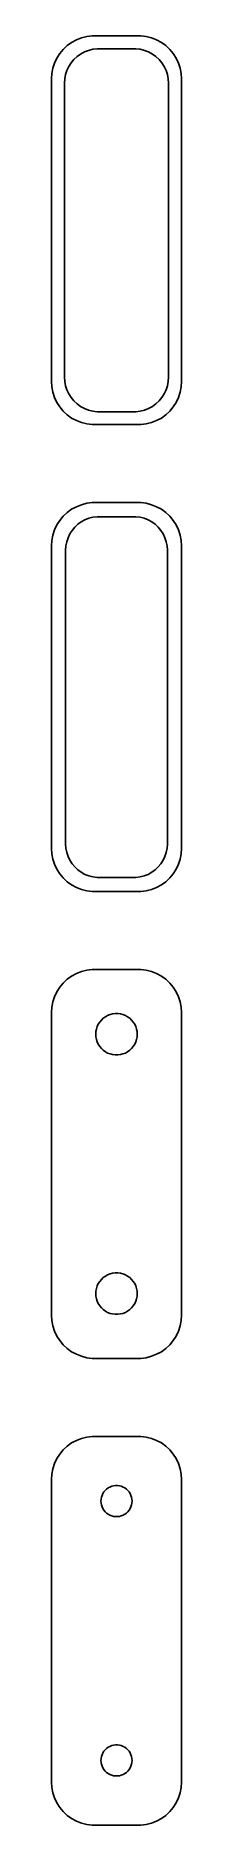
# Model space of a CAD drawing. Header units: metres. Extents: x -8 to 8, y 140 to 346.
import ezdxf

# ---------------------------------------------------------------- set-up
doc = ezdxf.new("R2010")
doc.units = ezdxf.units.M

msp = doc.modelspace()

# ---------------------------------------------------------------- linework, layer by layer
for p, q in [((-5.17912, 345.722), (-5.68712, 345.353)), ((-4.62889, 346.024), (-5.17912, 345.722)), ((-4.04507, 346.255), (-4.62889, 346.024)), ((-3.4369, 346.411), (-4.04507, 346.255)), ((-2.81395, 346.49), (-3.4369, 346.411)), ((2.81395, 346.49), (-2.81395, 346.49)), ((3.4369, 346.411), (2.81395, 346.49)), ((4.04507, 346.255), (3.4369, 346.411)), ((4.62889, 346.024), (4.04507, 346.255)), ((5.17912, 345.722), (4.62889, 346.024)), ((5.68712, 345.353), (5.17912, 345.722)), ((-6.88153, 343.909), (-7.14888, 343.341)), ((-6.54507, 344.439), (-6.88153, 343.909)), ((-6.14484, 344.923), (-6.54507, 344.439)), ((-5.68712, 345.353), (-6.14484, 344.923)), ((-5.23605, 343.351), (-4.91586, 343.738)), ((-4.91586, 343.738), (-4.54968, 344.082)), ((-4.54968, 344.082), (-4.1433, 344.377)), ((-4.1433, 344.377), (-3.70311, 344.619)), ((-3.70311, 344.619), (-3.23605, 344.804)), ((-3.23605, 344.804), (-2.74951, 344.929)), ((-2.74951, 344.929), (-2.25116, 344.992)), ((-2.25116, 344.992), (2.25116, 344.992)), ((2.25116, 344.992), (2.74951, 344.929)), ((2.74951, 344.929), (3.23605, 344.804)), ((3.23605, 344.804), (3.70311, 344.619)), ((3.70311, 344.619), (4.1433, 344.377)), ((4.1433, 344.377), (4.54968, 344.082)), ((4.54968, 344.082), (4.91586, 343.738)), ((4.91586, 343.738), (5.23605, 343.351)), ((6.14484, 344.923), (5.68712, 345.353)), ((6.54507, 344.439), (6.14484, 344.923)), ((6.88153, 343.909), (6.54507, 344.439)), ((7.14888, 343.341), (6.88153, 343.909)), ((-7.46057, 342.127), (-7.5, 341.5)), ((-7.34291, 342.743), (-7.46057, 342.127)), ((-7.14888, 343.341), (-7.34291, 342.743)), ((-5.96844, 341.501), (-5.87433, 341.995)), ((-5.87433, 341.995), (-5.7191, 342.472)), ((-5.7191, 342.472), (-5.50522, 342.927)), ((-5.50522, 342.927), (-5.23605, 343.351)), ((5.23605, 343.351), (5.50522, 342.927)), ((5.50522, 342.927), (5.7191, 342.472)), ((5.7191, 342.472), (5.87433, 341.995)), ((5.87433, 341.995), (5.96844, 341.501)), ((7.34291, 342.743), (7.14888, 343.341)), ((7.46057, 342.127), (7.34291, 342.743)), ((7.5, 341.5), (7.46057, 342.127)), ((-7.5, 341.5), (-7.5, 306.5)), ((-6, 341), (-5.96844, 341.501)), ((-6, 307), (-6, 341)), ((5.96844, 341.501), (6, 341)), ((6, 341), (6, 307)), ((7.5, 306.5), (7.5, 341.5)), ((-7.5, 306.5), (-7.46057, 305.873)), ((-5.96844, 306.499), (-6, 307)), ((-5.87433, 306.005), (-5.96844, 306.499)), ((5.96844, 306.499), (5.87433, 306.005)), ((6, 307), (5.96844, 306.499)), ((7.46057, 305.873), (7.5, 306.5)), ((-7.46057, 305.873), (-7.34291, 305.257)), ((-7.34291, 305.257), (-7.14888, 304.659)), ((-7.14888, 304.659), (-6.88153, 304.091)), ((-5.7191, 305.528), (-5.87433, 306.005)), ((-5.50522, 305.073), (-5.7191, 305.528)), ((-5.23605, 304.649), (-5.50522, 305.073)), ((-4.91586, 304.262), (-5.23605, 304.649)), ((-4.54968, 303.918), (-4.91586, 304.262)), ((4.91586, 304.262), (4.54968, 303.918)), ((5.23605, 304.649), (4.91586, 304.262)), ((5.50522, 305.073), (5.23605, 304.649)), ((5.7191, 305.528), (5.50522, 305.073)), ((5.87433, 306.005), (5.7191, 305.528)), ((6.88153, 304.091), (7.14888, 304.659)), ((7.14888, 304.659), (7.34291, 305.257)), ((7.34291, 305.257), (7.46057, 305.873)), ((-6.88153, 304.091), (-6.54507, 303.561)), ((-6.54507, 303.561), (-6.14484, 303.077)), ((-6.14484, 303.077), (-5.68712, 302.647)), ((-5.68712, 302.647), (-5.17912, 302.278)), ((-5.17912, 302.278), (-4.62889, 301.976)), ((-4.1433, 303.623), (-4.54968, 303.918)), ((-3.70311, 303.381), (-4.1433, 303.623)), ((-3.23605, 303.196), (-3.70311, 303.381)), ((-2.74951, 303.071), (-3.23605, 303.196)), ((-2.25116, 303.008), (-2.74951, 303.071)), ((2.25116, 303.008), (-2.25116, 303.008)), ((2.74951, 303.071), (2.25116, 303.008)), ((3.23605, 303.196), (2.74951, 303.071)), ((3.70311, 303.381), (3.23605, 303.196)), ((4.1433, 303.623), (3.70311, 303.381)), ((4.54968, 303.918), (4.1433, 303.623)), ((4.62889, 301.976), (5.17912, 302.278)), ((5.17912, 302.278), (5.68712, 302.647)), ((5.68712, 302.647), (6.14484, 303.077)), ((6.14484, 303.077), (6.54507, 303.561)), ((6.54507, 303.561), (6.88153, 304.091)), ((-4.62889, 301.976), (-4.04507, 301.745)), ((-4.04507, 301.745), (-3.4369, 301.589)), ((-3.4369, 301.589), (-2.81395, 301.51)), ((-2.81395, 301.51), (2.81395, 301.51)), ((2.81395, 301.51), (3.4369, 301.589)), ((3.4369, 301.589), (4.04507, 301.745)), ((4.04507, 301.745), (4.62889, 301.976)), ((-4.62889, 292.024), (-5.17912, 291.722)), ((-4.04507, 292.255), (-4.62889, 292.024)), ((-3.4369, 292.411), (-4.04507, 292.255)), ((-2.81395, 292.49), (-3.4369, 292.411)), ((2.81395, 292.49), (-2.81395, 292.49)), ((3.4369, 292.411), (2.81395, 292.49)), ((4.04507, 292.255), (3.4369, 292.411)), ((4.62889, 292.024), (4.04507, 292.255)), ((5.17912, 291.722), (4.62889, 292.024)), ((-6.88153, 289.909), (-7.14888, 289.341)), ((-6.54507, 290.439), (-6.88153, 289.909)), ((-6.14484, 290.923), (-6.54507, 290.439)), ((-5.68712, 291.353), (-6.14484, 290.923)), ((-5.17912, 291.722), (-5.68712, 291.353)), ((-4.82301, 289.651), (-4.46851, 289.984)), ((-4.46851, 289.984), (-4.07506, 290.27)), ((-4.07506, 290.27), (-3.64888, 290.504)), ((-3.64888, 290.504), (-3.1967, 290.683)), ((-3.1967, 290.683), (-2.72565, 290.804)), ((-2.72565, 290.804), (-2.24316, 290.865)), ((-2.24316, 290.865), (2.24316, 290.865)), ((2.24316, 290.865), (2.72565, 290.804)), ((2.72565, 290.804), (3.1967, 290.683)), ((3.1967, 290.683), (3.64888, 290.504)), ((3.64888, 290.504), (4.07506, 290.27)), ((4.07506, 290.27), (4.46851, 289.984)), ((4.46851, 289.984), (4.82301, 289.651)), ((5.68712, 291.353), (5.17912, 291.722)), ((6.14484, 290.923), (5.68712, 291.353)), ((6.54507, 290.439), (6.14484, 290.923)), ((6.88153, 289.909), (6.54507, 290.439)), ((7.14888, 289.341), (6.88153, 289.909)), ((-7.46057, 288.127), (-7.5, 287.5)), ((-7.34291, 288.743), (-7.46057, 288.127)), ((-7.14888, 289.341), (-7.34291, 288.743)), ((-5.84209, 287.485), (-5.75096, 287.963)), ((-5.75096, 287.963), (-5.60068, 288.426)), ((-5.60068, 288.426), (-5.3936, 288.866)), ((-5.3936, 288.866), (-5.13301, 289.276)), ((-5.13301, 289.276), (-4.82301, 289.651)), ((4.82301, 289.651), (5.13301, 289.276)), ((5.13301, 289.276), (5.3936, 288.866)), ((5.3936, 288.866), (5.60068, 288.426)), ((5.60068, 288.426), (5.75096, 287.963)), ((5.75096, 287.963), (5.84209, 287.485)), ((7.34291, 288.743), (7.14888, 289.341)), ((7.46057, 288.127), (7.34291, 288.743)), ((7.5, 287.5), (7.46057, 288.127)), ((-7.5, 287.5), (-7.5, 252.5)), ((-5.87262, 287), (-5.84209, 287.485)), ((-5.87262, 253), (-5.87262, 287)), ((5.84209, 287.485), (5.87262, 287)), ((5.87262, 287), (5.87262, 253)), ((7.5, 252.5), (7.5, 287.5)), ((-5.84209, 252.515), (-5.87262, 253)), ((5.87262, 253), (5.84209, 252.515)), ((-7.5, 252.5), (-7.46057, 251.873)), ((-7.46057, 251.873), (-7.34291, 251.257)), ((-7.34291, 251.257), (-7.14888, 250.659)), ((-7.14888, 250.659), (-6.88153, 250.091)), ((-5.75096, 252.037), (-5.84209, 252.515)), ((-5.60068, 251.574), (-5.75096, 252.037)), ((-5.3936, 251.134), (-5.60068, 251.574)), ((-5.13301, 250.724), (-5.3936, 251.134)), ((-4.82301, 250.349), (-5.13301, 250.724)), ((5.13301, 250.724), (4.82301, 250.349)), ((5.3936, 251.134), (5.13301, 250.724)), ((5.60068, 251.574), (5.3936, 251.134)), ((5.75096, 252.037), (5.60068, 251.574)), ((5.84209, 252.515), (5.75096, 252.037)), ((6.88153, 250.091), (7.14888, 250.659)), ((7.14888, 250.659), (7.34291, 251.257)), ((7.34291, 251.257), (7.46057, 251.873)), ((7.46057, 251.873), (7.5, 252.5)), ((-6.88153, 250.091), (-6.54507, 249.561)), ((-6.54507, 249.561), (-6.14484, 249.077)), ((-6.14484, 249.077), (-5.68712, 248.647)), ((-5.68712, 248.647), (-5.17912, 248.278)), ((-4.46851, 250.016), (-4.82301, 250.349)), ((-4.07506, 249.73), (-4.46851, 250.016)), ((-3.64888, 249.496), (-4.07506, 249.73)), ((-3.1967, 249.317), (-3.64888, 249.496)), ((-2.72565, 249.196), (-3.1967, 249.317)), ((-2.24316, 249.135), (-2.72565, 249.196)), ((2.24316, 249.135), (-2.24316, 249.135)), ((2.72565, 249.196), (2.24316, 249.135)), ((3.1967, 249.317), (2.72565, 249.196)), ((3.64888, 249.496), (3.1967, 249.317)), ((4.07506, 249.73), (3.64888, 249.496)), ((4.46851, 250.016), (4.07506, 249.73)), ((4.82301, 250.349), (4.46851, 250.016)), ((5.17912, 248.278), (5.68712, 248.647)), ((5.68712, 248.647), (6.14484, 249.077)), ((6.14484, 249.077), (6.54507, 249.561)), ((6.54507, 249.561), (6.88153, 250.091)), ((-5.17912, 248.278), (-4.62889, 247.976)), ((-4.62889, 247.976), (-4.04507, 247.745)), ((-4.04507, 247.745), (-3.4369, 247.589)), ((-3.4369, 247.589), (-2.81395, 247.51)), ((-2.81395, 247.51), (2.81395, 247.51)), ((2.81395, 247.51), (3.4369, 247.589)), ((3.4369, 247.589), (4.04507, 247.745)), ((4.04507, 247.745), (4.62889, 247.976)), ((4.62889, 247.976), (5.17912, 248.278)), ((-4.04507, 238.255), (-4.62889, 238.024)), ((-3.4369, 238.411), (-4.04507, 238.255)), ((-2.81395, 238.49), (-3.4369, 238.411)), ((2.81395, 238.49), (-2.81395, 238.49)), ((3.4369, 238.411), (2.81395, 238.49)), ((4.04507, 238.255), (3.4369, 238.411)), ((4.62889, 238.024), (4.04507, 238.255)), ((-6.54507, 236.439), (-6.88153, 235.909)), ((-6.14484, 236.923), (-6.54507, 236.439)), ((-5.68712, 237.353), (-6.14484, 236.923)), ((-5.17912, 237.722), (-5.68712, 237.353)), ((-4.62889, 238.024), (-5.17912, 237.722)), ((5.17912, 237.722), (4.62889, 238.024)), ((5.68712, 237.353), (5.17912, 237.722)), ((6.14484, 236.923), (5.68712, 237.353)), ((6.54507, 236.439), (6.14484, 236.923)), ((6.88153, 235.909), (6.54507, 236.439)), ((-7.46057, 234.127), (-7.5, 233.5)), ((-7.34291, 234.743), (-7.46057, 234.127)), ((-7.14888, 235.341), (-7.34291, 234.743)), ((-6.88153, 235.909), (-7.14888, 235.341)), ((7.14888, 235.341), (6.88153, 235.909)), ((7.34291, 234.743), (7.14888, 235.341)), ((7.46057, 234.127), (7.34291, 234.743)), ((7.5, 233.5), (7.46057, 234.127)), ((-7.5, 233.5), (-7.5, 198.5)), ((-2.32458, 231.597), (-2.23146, 231.883)), ((-2.23146, 231.883), (-2.10313, 232.156)), ((-2.10313, 232.156), (-1.94164, 232.411)), ((-1.94164, 232.411), (-1.74951, 232.643)), ((-1.74951, 232.643), (-1.52982, 232.849)), ((-1.52982, 232.849), (-1.28598, 233.026)), ((-1.28598, 233.026), (-1.02187, 233.172)), ((-1.02187, 233.172), (-0.741638, 233.283)), ((-0.741638, 233.283), (-0.449707, 233.357)), ((-0.449707, 233.357), (-0.150696, 233.395)), ((-0.150696, 233.395), (0.150696, 233.395)), ((0.150696, 233.395), (0.449707, 233.357)), ((0.449707, 233.357), (0.741638, 233.283)), ((0.741638, 233.283), (1.02187, 233.172)), ((1.02187, 233.172), (1.28598, 233.026)), ((1.28598, 233.026), (1.52982, 232.849)), ((1.52982, 232.849), (1.74951, 232.643)), ((1.74951, 232.643), (1.94164, 232.411)), ((1.94164, 232.411), (2.10313, 232.156)), ((2.10313, 232.156), (2.23146, 231.883)), ((2.23146, 231.883), (2.32458, 231.597)), ((7.5, 198.5), (7.5, 233.5)), ((-2.39999, 231), (-2.38107, 231.301)), ((-2.38107, 230.699), (-2.39999, 231)), ((-2.38107, 231.301), (-2.32458, 231.597)), ((-2.32458, 230.403), (-2.38107, 230.699)), ((-2.23146, 230.117), (-2.32458, 230.403)), ((-2.10313, 229.844), (-2.23146, 230.117)), ((-1.94164, 229.589), (-2.10313, 229.844)), ((2.10313, 229.844), (1.94164, 229.589)), ((2.23146, 230.117), (2.10313, 229.844)), ((2.32458, 230.403), (2.23146, 230.117)), ((2.32458, 231.597), (2.38107, 231.301)), ((2.38107, 230.699), (2.32458, 230.403)), ((2.38107, 231.301), (2.39999, 231)), ((2.39999, 231), (2.38107, 230.699)), ((-1.74951, 229.357), (-1.94164, 229.589)), ((-1.52982, 229.151), (-1.74951, 229.357)), ((-1.28598, 228.974), (-1.52982, 229.151)), ((-1.02187, 228.828), (-1.28598, 228.974)), ((-0.741638, 228.717), (-1.02187, 228.828)), ((-0.449707, 228.643), (-0.741638, 228.717)), ((-0.150696, 228.605), (-0.449707, 228.643)), ((0.150696, 228.605), (-0.150696, 228.605)), ((0.449707, 228.643), (0.150696, 228.605)), ((0.741638, 228.717), (0.449707, 228.643)), ((1.02187, 228.828), (0.741638, 228.717)), ((1.28598, 228.974), (1.02187, 228.828)), ((1.52982, 229.151), (1.28598, 228.974)), ((1.74951, 229.357), (1.52982, 229.151)), ((1.94164, 229.589), (1.74951, 229.357)), ((-1.74951, 202.643), (-1.52982, 202.849)), ((-1.52982, 202.849), (-1.28598, 203.026)), ((-1.28598, 203.026), (-1.02187, 203.172)), ((-1.02187, 203.172), (-0.741638, 203.283)), ((-0.741638, 203.283), (-0.449707, 203.357)), ((-0.449707, 203.357), (-0.150696, 203.395)), ((-0.150696, 203.395), (0.150696, 203.395)), ((0.150696, 203.395), (0.449707, 203.357)), ((0.449707, 203.357), (0.741638, 203.283)), ((0.741638, 203.283), (1.02187, 203.172)), ((1.02187, 203.172), (1.28598, 203.026)), ((1.28598, 203.026), (1.52982, 202.849)), ((1.52982, 202.849), (1.74951, 202.643)), ((-2.39999, 201), (-2.38107, 201.301)), ((-2.38107, 200.699), (-2.39999, 201)), ((-2.38107, 201.301), (-2.32458, 201.597)), ((-2.32458, 201.597), (-2.23146, 201.883)), ((-2.23146, 201.883), (-2.10313, 202.156)), ((-2.10313, 202.156), (-1.94164, 202.411)), ((-1.94164, 202.411), (-1.74951, 202.643)), ((1.74951, 202.643), (1.94164, 202.411)), ((1.94164, 202.411), (2.10313, 202.156)), ((2.10313, 202.156), (2.23146, 201.883)), ((2.23146, 201.883), (2.32458, 201.597)), ((2.32458, 201.597), (2.38107, 201.301)), ((2.38107, 201.301), (2.39999, 201)), ((2.39999, 201), (2.38107, 200.699)), ((-2.32458, 200.403), (-2.38107, 200.699)), ((-2.23146, 200.117), (-2.32458, 200.403)), ((-2.10313, 199.844), (-2.23146, 200.117)), ((-1.94164, 199.589), (-2.10313, 199.844)), ((-1.74951, 199.357), (-1.94164, 199.589)), ((-1.52982, 199.151), (-1.74951, 199.357)), ((-1.28598, 198.974), (-1.52982, 199.151)), ((-1.02187, 198.828), (-1.28598, 198.974)), ((-0.741638, 198.717), (-1.02187, 198.828)), ((-0.449707, 198.643), (-0.741638, 198.717)), ((0.741638, 198.717), (0.449707, 198.643)), ((1.02187, 198.828), (0.741638, 198.717)), ((1.28598, 198.974), (1.02187, 198.828)), ((1.52982, 199.151), (1.28598, 198.974)), ((1.74951, 199.357), (1.52982, 199.151)), ((1.94164, 199.589), (1.74951, 199.357)), ((2.10313, 199.844), (1.94164, 199.589)), ((2.23146, 200.117), (2.10313, 199.844)), ((2.32458, 200.403), (2.23146, 200.117)), ((2.38107, 200.699), (2.32458, 200.403)), ((-7.5, 198.5), (-7.46057, 197.873)), ((-7.46057, 197.873), (-7.34291, 197.257)), ((-7.34291, 197.257), (-7.14888, 196.659)), ((-7.14888, 196.659), (-6.88153, 196.091)), ((-0.150696, 198.605), (-0.449707, 198.643)), ((0.150696, 198.605), (-0.150696, 198.605)), ((0.449707, 198.643), (0.150696, 198.605)), ((6.88153, 196.091), (7.14888, 196.659)), ((7.14888, 196.659), (7.34291, 197.257)), ((7.34291, 197.257), (7.46057, 197.873)), ((7.46057, 197.873), (7.5, 198.5)), ((-6.88153, 196.091), (-6.54507, 195.561)), ((-6.54507, 195.561), (-6.14484, 195.077)), ((-6.14484, 195.077), (-5.68712, 194.647)), ((-5.68712, 194.647), (-5.17912, 194.278)), ((5.17912, 194.278), (5.68712, 194.647)), ((5.68712, 194.647), (6.14484, 195.077)), ((6.14484, 195.077), (6.54507, 195.561)), ((6.54507, 195.561), (6.88153, 196.091)), ((-5.17912, 194.278), (-4.62889, 193.976)), ((-4.62889, 193.976), (-4.04507, 193.745)), ((-4.04507, 193.745), (-3.4369, 193.589)), ((-3.4369, 193.589), (-2.81395, 193.51)), ((-2.81395, 193.51), (2.81395, 193.51)), ((2.81395, 193.51), (3.4369, 193.589)), ((3.4369, 193.589), (4.04507, 193.745)), ((4.04507, 193.745), (4.62889, 193.976)), ((4.62889, 193.976), (5.17912, 194.278)), ((-4.04507, 184.255), (-4.62889, 184.024)), ((-3.4369, 184.411), (-4.04507, 184.255)), ((-2.81395, 184.49), (-3.4369, 184.411)), ((2.81395, 184.49), (-2.81395, 184.49)), ((3.4369, 184.411), (2.81395, 184.49)), ((4.04507, 184.255), (3.4369, 184.411)), ((4.62889, 184.024), (4.04507, 184.255)), ((-6.54507, 182.439), (-6.88153, 181.909)), ((-6.14484, 182.923), (-6.54507, 182.439)), ((-5.68712, 183.353), (-6.14484, 182.923)), ((-5.17912, 183.722), (-5.68712, 183.353)), ((-4.62889, 184.024), (-5.17912, 183.722)), ((5.17912, 183.722), (4.62889, 184.024)), ((5.68712, 183.353), (5.17912, 183.722)), ((6.14484, 182.923), (5.68712, 183.353)), ((6.54507, 182.439), (6.14484, 182.923)), ((6.88153, 181.909), (6.54507, 182.439)), ((-7.46057, 180.127), (-7.5, 179.5)), ((-7.34291, 180.743), (-7.46057, 180.127)), ((-7.14888, 181.341), (-7.34291, 180.743)), ((-6.88153, 181.909), (-7.14888, 181.341)), ((7.14888, 181.341), (6.88153, 181.909)), ((7.34291, 180.743), (7.14888, 181.341)), ((7.46057, 180.127), (7.34291, 180.743)), ((7.5, 179.5), (7.46057, 180.127)), ((-7.5, 179.5), (-7.5, 144.5)), ((-1.57735, 177.867), (-1.45622, 178.058)), ((-1.45622, 178.058), (-1.31213, 178.232)), ((-1.31213, 178.232), (-1.14735, 178.387)), ((-1.14735, 178.387), (-0.964478, 178.52)), ((-0.964478, 178.52), (-0.766388, 178.629)), ((-0.766388, 178.629), (-0.556229, 178.712)), ((-0.556229, 178.712), (-0.33728, 178.768)), ((-0.33728, 178.768), (-0.113022, 178.796)), ((-0.113022, 178.796), (0.113022, 178.796)), ((0.113022, 178.796), (0.33728, 178.768)), ((0.33728, 178.768), (0.556229, 178.712)), ((0.556229, 178.712), (0.766388, 178.629)), ((0.766388, 178.629), (0.964478, 178.52)), ((0.964478, 178.52), (1.14735, 178.387)), ((1.14735, 178.387), (1.31213, 178.232)), ((1.31213, 178.232), (1.45622, 178.058)), ((1.45622, 178.058), (1.57735, 177.867)), ((7.5, 144.5), (7.5, 179.5)), ((-1.79999, 177), (-1.7858, 177.226)), ((-1.7858, 176.774), (-1.79999, 177)), ((-1.7858, 177.226), (-1.74344, 177.448)), ((-1.74344, 176.552), (-1.7858, 176.774)), ((-1.74344, 177.448), (-1.67358, 177.663)), ((-1.67358, 176.337), (-1.74344, 176.552)), ((-1.67358, 177.663), (-1.57735, 177.867)), ((-1.57735, 176.133), (-1.67358, 176.337)), ((-1.45622, 175.942), (-1.57735, 176.133)), ((-1.31213, 175.768), (-1.45622, 175.942)), ((1.45622, 175.942), (1.31213, 175.768)), ((1.57735, 176.133), (1.45622, 175.942)), ((1.57735, 177.867), (1.67358, 177.663)), ((1.67358, 176.337), (1.57735, 176.133)), ((1.67358, 177.663), (1.74344, 177.448)), ((1.74344, 176.552), (1.67358, 176.337)), ((1.74344, 177.448), (1.7858, 177.226)), ((1.7858, 176.774), (1.74344, 176.552)), ((1.7858, 177.226), (1.79999, 177)), ((1.79999, 177), (1.7858, 176.774)), ((-1.14735, 175.613), (-1.31213, 175.768)), ((-0.964478, 175.48), (-1.14735, 175.613)), ((-0.766388, 175.371), (-0.964478, 175.48)), ((-0.556229, 175.288), (-0.766388, 175.371)), ((-0.33728, 175.232), (-0.556229, 175.288)), ((-0.113022, 175.204), (-0.33728, 175.232)), ((0.113022, 175.204), (-0.113022, 175.204)), ((0.33728, 175.232), (0.113022, 175.204)), ((0.556229, 175.288), (0.33728, 175.232)), ((0.766388, 175.371), (0.556229, 175.288)), ((0.964478, 175.48), (0.766388, 175.371)), ((1.14735, 175.613), (0.964478, 175.48)), ((1.31213, 175.768), (1.14735, 175.613)), ((-1.79999, 147), (-1.7858, 147.226)), ((-1.7858, 146.774), (-1.79999, 147)), ((-1.7858, 147.226), (-1.74344, 147.448)), ((-1.74344, 147.448), (-1.67358, 147.663)), ((-1.67358, 147.663), (-1.57735, 147.867)), ((-1.57735, 147.867), (-1.45622, 148.058)), ((-1.45622, 148.058), (-1.31213, 148.232)), ((-1.31213, 148.232), (-1.14735, 148.387)), ((-1.14735, 148.387), (-0.964478, 148.52)), ((-0.964478, 148.52), (-0.766388, 148.629)), ((-0.766388, 148.629), (-0.556229, 148.712)), ((-0.556229, 148.712), (-0.33728, 148.768)), ((-0.33728, 148.768), (-0.113022, 148.796)), ((-0.113022, 148.796), (0.113022, 148.796)), ((0.113022, 148.796), (0.33728, 148.768)), ((0.33728, 148.768), (0.556229, 148.712)), ((0.556229, 148.712), (0.766388, 148.629)), ((0.766388, 148.629), (0.964478, 148.52)), ((0.964478, 148.52), (1.14735, 148.387)), ((1.14735, 148.387), (1.31213, 148.232)), ((1.31213, 148.232), (1.45622, 148.058)), ((1.45622, 148.058), (1.57735, 147.867)), ((1.57735, 147.867), (1.67358, 147.663)), ((1.67358, 147.663), (1.74344, 147.448)), ((1.74344, 147.448), (1.7858, 147.226)), ((1.7858, 147.226), (1.79999, 147)), ((1.79999, 147), (1.7858, 146.774)), ((-1.74344, 146.552), (-1.7858, 146.774)), ((-1.67358, 146.337), (-1.74344, 146.552)), ((-1.57735, 146.133), (-1.67358, 146.337)), ((-1.45622, 145.942), (-1.57735, 146.133)), ((-1.31213, 145.768), (-1.45622, 145.942)), ((-1.14735, 145.613), (-1.31213, 145.768)), ((-0.964478, 145.48), (-1.14735, 145.613)), ((-0.766388, 145.371), (-0.964478, 145.48)), ((-0.556229, 145.288), (-0.766388, 145.371)), ((-0.33728, 145.232), (-0.556229, 145.288)), ((-0.113022, 145.204), (-0.33728, 145.232)), ((0.113022, 145.204), (-0.113022, 145.204)), ((0.33728, 145.232), (0.113022, 145.204)), ((0.556229, 145.288), (0.33728, 145.232)), ((0.766388, 145.371), (0.556229, 145.288)), ((0.964478, 145.48), (0.766388, 145.371)), ((1.14735, 145.613), (0.964478, 145.48)), ((1.31213, 145.768), (1.14735, 145.613)), ((1.45622, 145.942), (1.31213, 145.768)), ((1.57735, 146.133), (1.45622, 145.942)), ((1.67358, 146.337), (1.57735, 146.133)), ((1.74344, 146.552), (1.67358, 146.337)), ((1.7858, 146.774), (1.74344, 146.552)), ((-7.5, 144.5), (-7.46057, 143.873)), ((-7.46057, 143.873), (-7.34291, 143.257)), ((-7.34291, 143.257), (-7.14888, 142.659)), ((7.14888, 142.659), (7.34291, 143.257)), ((7.34291, 143.257), (7.46057, 143.873)), ((7.46057, 143.873), (7.5, 144.5)), ((-7.14888, 142.659), (-6.88153, 142.091)), ((-6.88153, 142.091), (-6.54507, 141.561)), ((-6.54507, 141.561), (-6.14484, 141.077)), ((-6.14484, 141.077), (-5.68712, 140.647)), ((5.68712, 140.647), (6.14484, 141.077)), ((6.14484, 141.077), (6.54507, 141.561)), ((6.54507, 141.561), (6.88153, 142.091)), ((6.88153, 142.091), (7.14888, 142.659)), ((-5.68712, 140.647), (-5.17912, 140.278)), ((-5.17912, 140.278), (-4.62889, 139.976)), ((-4.62889, 139.976), (-4.04507, 139.745)), ((-4.04507, 139.745), (-3.4369, 139.589)), ((-3.4369, 139.589), (-2.81395, 139.51)), ((-2.81395, 139.51), (2.81395, 139.51)), ((2.81395, 139.51), (3.4369, 139.589)), ((3.4369, 139.589), (4.04507, 139.745)), ((4.04507, 139.745), (4.62889, 139.976)), ((4.62889, 139.976), (5.17912, 140.278)), ((5.17912, 140.278), (5.68712, 140.647))]:
    msp.add_line(p, q)

doc.saveas('drawing.dxf')
